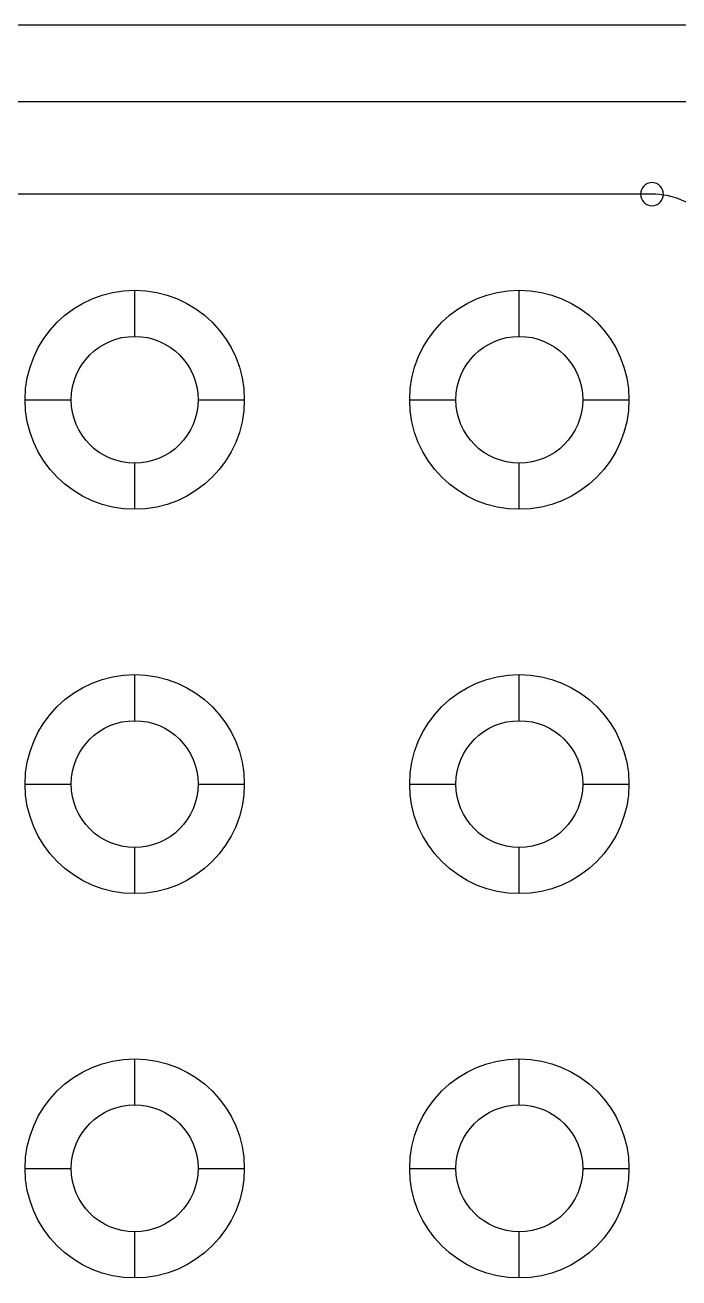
# Model space of a CAD drawing. Header units: inches. Extents: x 0 to 2.1, y -0.07 to 2.7.
# Drawn here: x 1.668 to 1.838, y 2.274 to 2.6 of the extents above; entities that cross this region are included whole.
import ezdxf

# ---------------------------------------------------------------- set-up
doc = ezdxf.new("R2010")
doc.units = ezdxf.units.IN
doc.header["$LTSCALE"] = 0.0393700787401575
doc.header["$MEASUREMENT"] = 0
for name, color, linetype, true_color in [('freetronics11$pads', 30, 'Continuous', 0xff7f00), ('freetronics11$pcb', 96, 'Continuous', 0x007f00), ('freetronics11$screen', 52, 'Continuous', 0xd7d71f)]:
    doc.layers.add(name, color=color, linetype=linetype, true_color=true_color)

msp = doc.modelspace()

# ---------------------------------------------------------------- linework, layer by layer
at = {"layer": 'freetronics11$pads'}
for p, q in [((1.6965, 2.531000000000001, -0.064), (1.6965, 2.531000000000001, 0.001)), ((1.6965, 2.519, -0.064), (1.6965, 2.531000000000001, -0.064)), ((1.6965, 2.519, 0.001), (1.6965, 2.531000000000001, 0.001)), ((1.7965, 2.531000000000001, -0.064), (1.7965, 2.531000000000001, 0.001)), ((1.7965, 2.519, -0.064), (1.7965, 2.531000000000001, -0.064)), ((1.7965, 2.519, 0.001), (1.7965, 2.531000000000001, 0.001)), ((1.6965, 2.519, -0.064), (1.6965, 2.519, 0.001)), ((1.7965, 2.519, -0.064), (1.7965, 2.519, 0.001)), ((1.668, 2.502500000000001, -0.064), (1.68, 2.502500000000001, -0.064)), ((1.668, 2.502500000000001, 0.001), (1.68, 2.502500000000001, 0.001)), ((1.679999999999998, 2.502499999999995, -0.064), (1.679999999999998, 2.502499999999995, 0.001)), ((1.713, 2.502500000000001, -0.064), (1.725, 2.502500000000001, -0.064)), ((1.712999999999998, 2.502499999999995, -0.064), (1.712999999999998, 2.502499999999995, 0.001)), ((1.713, 2.502500000000001, 0.001), (1.725, 2.502500000000001, 0.001)), ((1.724999999999998, 2.502500000000006, -0.064), (1.724999999999998, 2.502500000000006, 0.001)), ((1.768, 2.502500000000001, -0.064), (1.78, 2.502500000000001, -0.064)), ((1.768000000000002, 2.502500000000006, -0.064), (1.768000000000002, 2.502500000000006, 0.001)), ((1.768, 2.502500000000001, 0.001), (1.78, 2.502500000000001, 0.001)), ((1.780000000000002, 2.502499999999995, -0.064), (1.780000000000002, 2.502499999999995, 0.001)), ((1.813, 2.502500000000001, -0.064), (1.825, 2.502500000000001, -0.064)), ((1.813000000000001, 2.502499999999995, -0.064), (1.813000000000001, 2.502499999999995, 0.001)), ((1.813, 2.502500000000001, 0.001), (1.825, 2.502500000000001, 0.001)), ((1.825000000000002, 2.502500000000006, -0.064), (1.825000000000002, 2.502500000000006, 0.001)), ((1.6965, 2.474000000000001, -0.064), (1.6965, 2.486, -0.064)), ((1.696499999999998, 2.485999999999995, -0.064), (1.696499999999998, 2.485999999999995, 0.001)), ((1.6965, 2.474000000000001, 0.001), (1.6965, 2.486, 0.001)), ((1.7965, 2.474000000000001, -0.064), (1.7965, 2.486, -0.064)), ((1.796500000000002, 2.485999999999995, -0.064), (1.796500000000002, 2.485999999999995, 0.001)), ((1.7965, 2.474000000000001, 0.001), (1.7965, 2.486, 0.001)), ((1.696499999999998, 2.474000000000006, -0.064), (1.696499999999998, 2.474000000000006, 0.001)), ((1.796500000000002, 2.474000000000006, -0.064), (1.796500000000002, 2.474000000000006, 0.001)), ((1.6965, 2.431000000000001, -0.064), (1.6965, 2.431000000000001, 0.001)), ((1.6965, 2.419, -0.064), (1.6965, 2.431000000000001, -0.064)), ((1.6965, 2.419, 0.001), (1.6965, 2.431000000000001, 0.001)), ((1.7965, 2.431000000000001, -0.064), (1.7965, 2.431000000000001, 0.001)), ((1.7965, 2.419, -0.064), (1.7965, 2.431000000000001, -0.064)), ((1.7965, 2.419, 0.001), (1.7965, 2.431000000000001, 0.001)), ((1.6965, 2.419, -0.064), (1.6965, 2.419, 0.001)), ((1.7965, 2.419, -0.064), (1.7965, 2.419, 0.001)), ((1.668, 2.402500000000001, -0.064), (1.68, 2.402500000000001, -0.064)), ((1.668, 2.402500000000001, 0.001), (1.68, 2.402500000000001, 0.001)), ((1.679999999999998, 2.4025, -0.064), (1.679999999999998, 2.4025, 0.001)), ((1.713, 2.402500000000001, -0.064), (1.725, 2.402500000000001, -0.064)), ((1.712999999999998, 2.4025, -0.064), (1.712999999999998, 2.4025, 0.001)), ((1.713, 2.402500000000001, 0.001), (1.725, 2.402500000000001, 0.001)), ((1.724999999999998, 2.402500000000001, -0.064), (1.724999999999998, 2.402500000000001, 0.001)), ((1.768, 2.402500000000001, -0.064), (1.78, 2.402500000000001, -0.064)), ((1.768000000000002, 2.402500000000001, -0.064), (1.768000000000002, 2.402500000000001, 0.001)), ((1.768, 2.402500000000001, 0.001), (1.78, 2.402500000000001, 0.001)), ((1.780000000000002, 2.4025, -0.064), (1.780000000000002, 2.4025, 0.001)), ((1.813, 2.402500000000001, -0.064), (1.825, 2.402500000000001, -0.064)), ((1.813000000000001, 2.4025, -0.064), (1.813000000000001, 2.4025, 0.001)), ((1.813, 2.402500000000001, 0.001), (1.825, 2.402500000000001, 0.001)), ((1.825000000000002, 2.402500000000001, -0.064), (1.825000000000002, 2.402500000000001, 0.001)), ((1.6965, 2.374000000000001, -0.064), (1.6965, 2.386, -0.064)), ((1.696499999999998, 2.386, -0.064), (1.696499999999998, 2.386, 0.001)), ((1.6965, 2.374000000000001, 0.001), (1.6965, 2.386, 0.001)), ((1.7965, 2.374000000000001, -0.064), (1.7965, 2.386, -0.064)), ((1.796500000000002, 2.386, -0.064), (1.796500000000002, 2.386, 0.001)), ((1.7965, 2.374000000000001, 0.001), (1.7965, 2.386, 0.001)), ((1.696499999999998, 2.374000000000001, -0.064), (1.696499999999998, 2.374000000000001, 0.001)), ((1.796500000000002, 2.374000000000001, -0.064), (1.796500000000002, 2.374000000000001, 0.001)), ((1.6965, 2.331000000000001, -0.064), (1.6965, 2.331000000000001, 0.001)), ((1.6965, 2.319, -0.064), (1.6965, 2.331000000000001, -0.064)), ((1.6965, 2.319, 0.001), (1.6965, 2.331000000000001, 0.001)), ((1.7965, 2.331000000000001, -0.064), (1.7965, 2.331000000000001, 0.001)), ((1.7965, 2.319, -0.064), (1.7965, 2.331000000000001, -0.064)), ((1.7965, 2.319, 0.001), (1.7965, 2.331000000000001, 0.001)), ((1.6965, 2.319, -0.064), (1.6965, 2.319, 0.001)), ((1.7965, 2.319, -0.064), (1.7965, 2.319, 0.001)), ((1.668, 2.302500000000001, -0.064), (1.68, 2.302500000000001, -0.064)), ((1.668, 2.302500000000001, 0.001), (1.68, 2.302500000000001, 0.001)), ((1.679999999999998, 2.3025, -0.064), (1.679999999999998, 2.3025, 0.001)), ((1.713, 2.302500000000001, -0.064), (1.725, 2.302500000000001, -0.064)), ((1.712999999999998, 2.3025, -0.064), (1.712999999999998, 2.3025, 0.001)), ((1.713, 2.302500000000001, 0.001), (1.725, 2.302500000000001, 0.001)), ((1.724999999999998, 2.302499999999996, -0.064), (1.724999999999998, 2.302499999999996, 0.001)), ((1.768, 2.302500000000001, -0.064), (1.78, 2.302500000000001, -0.064)), ((1.768000000000002, 2.302499999999996, -0.064), (1.768000000000002, 2.302499999999996, 0.001)), ((1.768, 2.302500000000001, 0.001), (1.78, 2.302500000000001, 0.001)), ((1.780000000000002, 2.3025, -0.064), (1.780000000000002, 2.3025, 0.001)), ((1.813, 2.302500000000001, -0.064), (1.825, 2.302500000000001, -0.064)), ((1.813000000000001, 2.3025, -0.064), (1.813000000000001, 2.3025, 0.001)), ((1.813, 2.302500000000001, 0.001), (1.825, 2.302500000000001, 0.001)), ((1.825000000000002, 2.302499999999996, -0.064), (1.825000000000002, 2.302499999999996, 0.001)), ((1.6965, 2.274000000000001, -0.064), (1.6965, 2.286, -0.064)), ((1.696499999999998, 2.286, -0.064), (1.696499999999998, 2.286, 0.001)), ((1.6965, 2.274000000000001, 0.001), (1.6965, 2.286, 0.001)), ((1.7965, 2.274000000000001, -0.064), (1.7965, 2.286, -0.064)), ((1.796500000000002, 2.286, -0.064), (1.796500000000002, 2.286, 0.001)), ((1.7965, 2.274000000000001, 0.001), (1.7965, 2.286, 0.001)), ((1.696499999999998, 2.273999999999996, -0.064), (1.696499999999998, 2.273999999999996, 0.001)), ((1.796500000000002, 2.273999999999996, -0.064), (1.796500000000002, 2.273999999999996, 0.001))]:
    msp.add_line(p, q, dxfattribs=at)
for centre, radius in [((1.6965, 2.502500000000001, -0.064), 0.0285000000000006), ((1.6965, 2.502500000000001, 0.001), 0.0285000000000006), ((1.696499999999999, 2.502500000000007, -0.0315), 0.0284999999999997), ((1.7965, 2.502500000000001, -0.064), 0.0285000000000002), ((1.7965, 2.502500000000001, 0.001), 0.0285000000000002), ((1.796500000000002, 2.502500000000007, -0.0315), 0.0284999999999997), ((1.6965, 2.5025, -0.064), 0.0165000000000006), ((1.6965, 2.5025, 0.001), 0.0165000000000006), ((1.696499999999998, 2.502499999999995, -0.0315), 0.0165000000000006), ((1.7965, 2.5025, -0.064), 0.0165000000000002), ((1.7965, 2.5025, 0.001), 0.0165000000000002), ((1.796500000000001, 2.502499999999995, -0.0315), 0.0165000000000002), ((1.6965, 2.402500000000001, -0.064), 0.0285000000000002), ((1.6965, 2.402500000000001, 0.001), 0.0285000000000002), ((1.696499999999999, 2.402500000000001, -0.0315), 0.0285000000000002), ((1.7965, 2.402500000000002, -0.064), 0.0284999999999997), ((1.7965, 2.402500000000002, 0.001), 0.0284999999999997), ((1.796500000000002, 2.402500000000002, -0.0315), 0.0284999999999997), ((1.6965, 2.4025, -0.064), 0.0165000000000002), ((1.6965, 2.4025, 0.001), 0.0165000000000002), ((1.696499999999998, 2.4025, -0.0315), 0.0165000000000002), ((1.796500000000001, 2.4025, -0.064), 0.0165000000000002), ((1.796500000000001, 2.4025, 0.001), 0.0165000000000002), ((1.796500000000001, 2.4025, -0.0315), 0.0165000000000002), ((1.6965, 2.302500000000001, -0.064), 0.0285000000000002), ((1.6965, 2.302500000000001, 0.001), 0.0285000000000002), ((1.696499999999999, 2.302499999999996, -0.0315), 0.0285000000000006), ((1.7965, 2.302500000000001, -0.064), 0.0285000000000002), ((1.7965, 2.302500000000001, 0.001), 0.0285000000000002), ((1.796500000000002, 2.302499999999997, -0.0315), 0.0284999999999997), ((1.6965, 2.3025, -0.064), 0.0165000000000002), ((1.6965, 2.3025, 0.001), 0.0165000000000002), ((1.696499999999998, 2.3025, -0.0315), 0.0165000000000002), ((1.796500000000001, 2.302500000000001, -0.064), 0.0164999999999993), ((1.796500000000001, 2.302500000000001, 0.001), 0.0164999999999993), ((1.796500000000001, 2.3025, -0.0315), 0.0165000000000002)]:
    msp.add_circle(centre, radius, dxfattribs=at)
at = {"layer": 'freetronics11$pcb'}
for p, q in [((2.000000000000001, 2.600000000000001, -0.063), (1.617, 2.6, -0.063)), ((2.000000000000001, 2.600000000000001), (1.617, 2.6)), ((1.6965, 2.531000000000001, -0.064), (1.6965, 2.531000000000001)), ((1.7965, 2.531000000000001, -0.064), (1.7965, 2.531000000000001)), ((1.6965, 2.431000000000001, -0.064), (1.6965, 2.431000000000001)), ((1.7965, 2.431000000000001, -0.064), (1.7965, 2.431000000000001)), ((1.6965, 2.331000000000001, -0.064), (1.6965, 2.331000000000001)), ((1.7965, 2.331000000000001, -0.064), (1.7965, 2.331000000000001))]:
    msp.add_line(p, q, dxfattribs=at)
for centre, radius in [((1.6965, 2.502500000000001, -0.064), 0.0285000000000006), ((1.6965, 2.502500000000001), 0.0285000000000006), ((1.7965, 2.502500000000001, -0.064), 0.0285000000000002), ((1.7965, 2.502500000000001), 0.0285000000000002), ((1.6965, 2.402500000000001, -0.064), 0.0285000000000002), ((1.6965, 2.402500000000001), 0.0285000000000002), ((1.7965, 2.402500000000002, -0.064), 0.0284999999999997), ((1.7965, 2.402500000000002), 0.0284999999999997), ((1.6965, 2.302500000000001, -0.064), 0.0285000000000002), ((1.6965, 2.302500000000001), 0.0285000000000002), ((1.7965, 2.302500000000001, -0.064), 0.0285000000000002), ((1.7965, 2.302500000000001), 0.0285000000000002)]:
    msp.add_circle(centre, radius, dxfattribs=at)
at = {"layer": 'freetronics11$screen'}
for p, q in [((2, 2.58, -0.0642037024644965), (1.59, 2.58, -0.0642037024644965)), ((1.831, 2.555999999999999), (1.476, 2.555999999999999))]:
    msp.add_line(p, q, dxfattribs=at)
for centre, radius, start, end in [((1.831, 2.555999999999999), 0.0029999999999999, 90, 270), ((1.831, 2.555999999999999), 0.0029999999999999, 270, 90), ((1.831000014941504, 2.536000014941503), 0.0199999850585019, 359.9999571957133, 90.00004280428675)]:
    msp.add_arc(centre, radius, start, end, dxfattribs=at)

doc.saveas('drawing.dxf')
